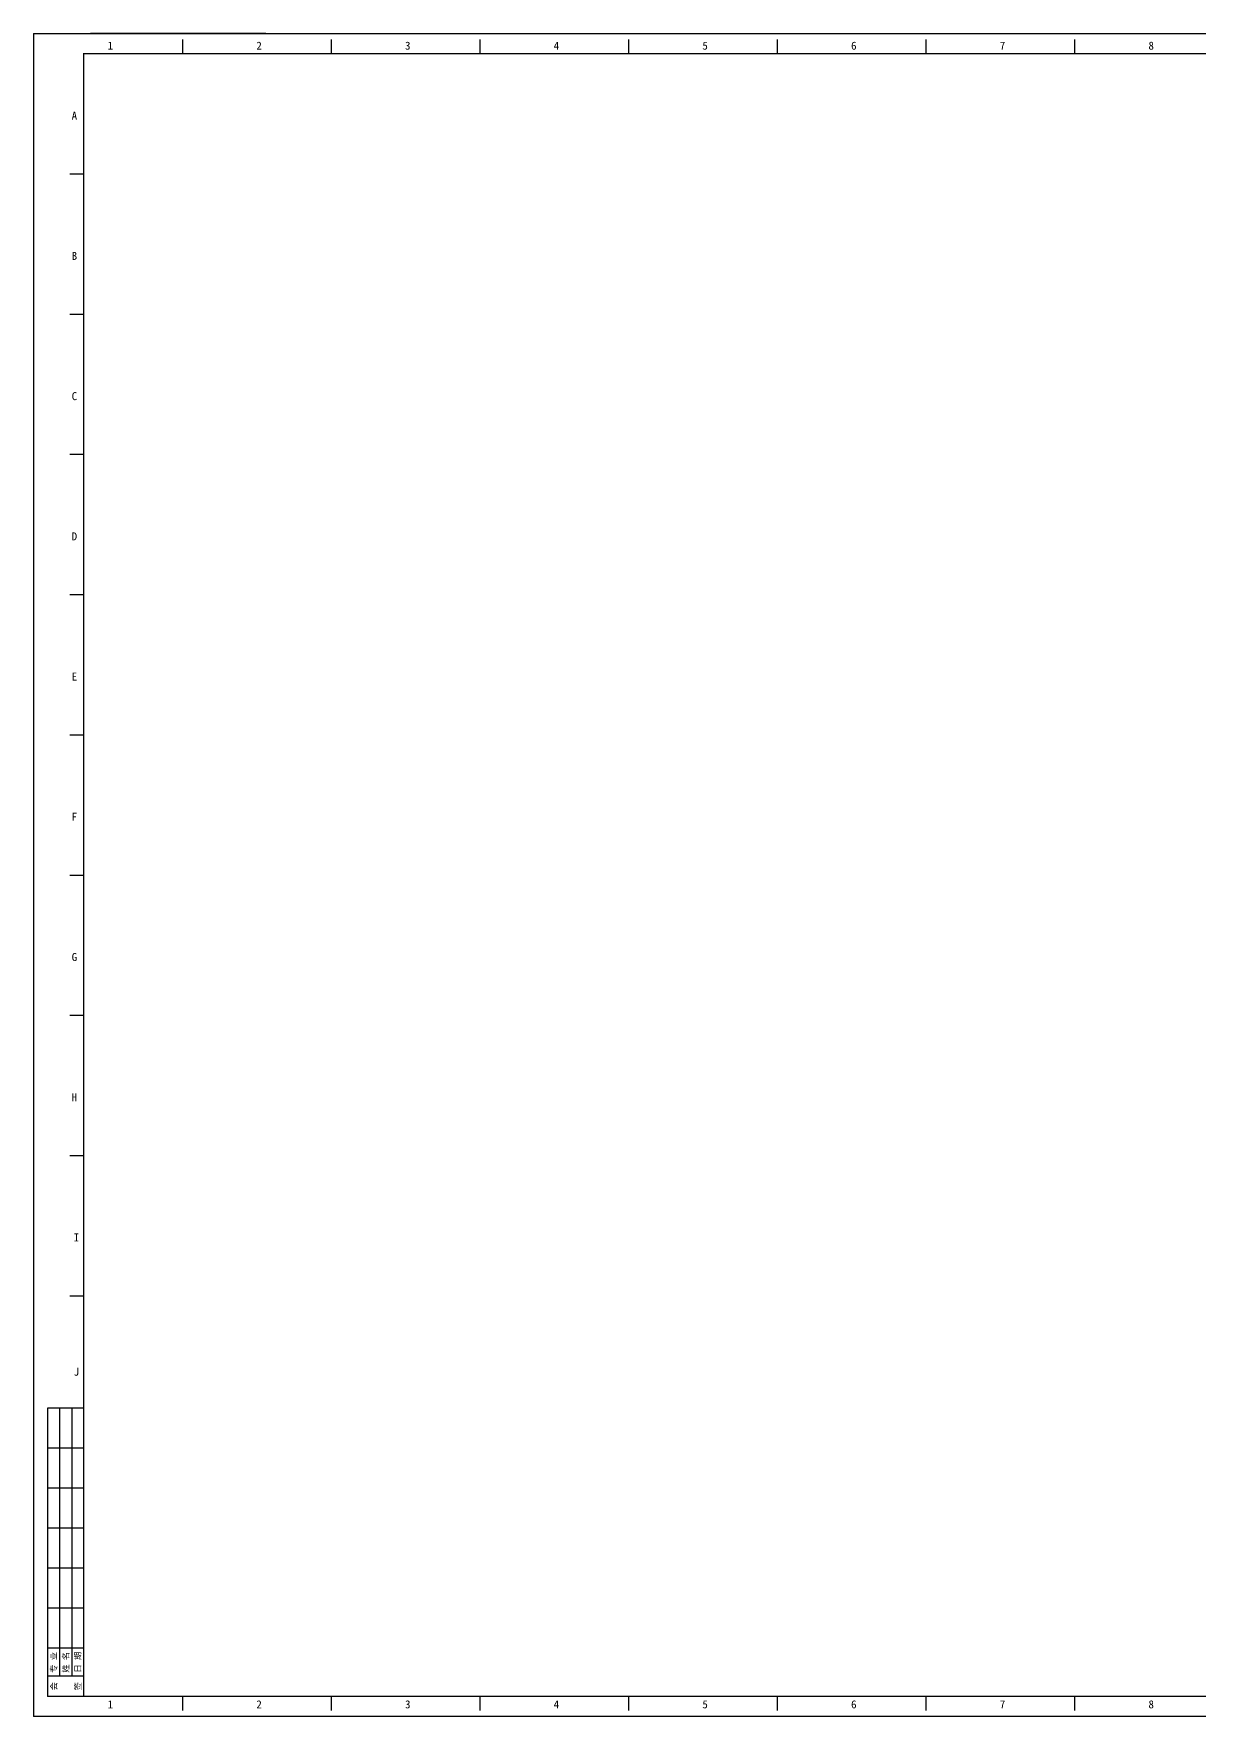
# Model space of a CAD drawing. Extents: x 0 to 1189, y 0 to 841.
# Drawn here: x 0 to 583, y 0 to 841 of the extents above; entities that cross this region are included whole.
import ezdxf
from ezdxf.enums import TextEntityAlignment as Align

# ---------------------------------------------------------------- set-up
doc = ezdxf.new("R2010")
doc.units = 0
doc.header["$MEASUREMENT"] = 0
doc.layers.get('0').update_dxf_attribs({"linetype": 'CONTINUOUS'})
doc.styles.add('HUALUC', font='SimSun.ttf')

msp = doc.modelspace()

# ---------------------------------------------------------------- linework, layer by layer
for p, q in [((0, 841), (1189, 841)), ((0, 841), (0, 0)), ((116, 841), (28.45, 841)), ((74.31, 838), (74.31, 831)), ((148.62, 838), (148.62, 831)), ((222.94, 838), (222.94, 831)), ((297.25, 838), (297.25, 831)), ((371.56, 838), (371.56, 831)), ((445.88, 838), (445.88, 831)), ((520.19, 838), (520.19, 831)), ((18, 770.92), (25, 770.92)), ((18, 700.83), (25, 700.83)), ((18, 630.75), (25, 630.75)), ((18, 560.67), (25, 560.67)), ((18, 490.58), (25, 490.58)), ((18, 420.5), (25, 420.5)), ((18, 350.42), (25, 350.42)), ((18, 280.33), (25, 280.33)), ((18, 210.25), (25, 210.25)), ((7, 154), (7, 10)), ((25, 154), (7, 154)), ((13, 154), (13, 20)), ((19, 154), (19, 20)), ((25, 134), (7, 134)), ((25, 114), (7, 114)), ((25, 94), (7, 94)), ((25, 74), (7, 74)), ((25, 54), (7, 54)), ((25, 34), (7, 34)), ((25, 20), (7, 20)), ((25, 10), (7, 10)), ((74.31, 10), (74.31, 3)), ((148.62, 10), (148.62, 3)), ((222.94, 10), (222.94, 3)), ((297.25, 10), (297.25, 3)), ((371.56, 10), (371.56, 3)), ((445.88, 10), (445.88, 3)), ((520.19, 10), (520.19, 3)), ((1189, 0), (0, 0))]:
    msp.add_line(p, q)
at = {"const_width": 0.8, "flags": 128}
msp.add_lwpolyline([(1179, 831), (25, 831), (25, 10), (1179, 10)], close=True, dxfattribs=at)

# ---------------------------------------------------------------- texts
at = {"style": 'HUALUC'}
for s, p in [('1', (37, 833)), ('2', (111.31, 833)), ('3', (185.62, 833)), ('4', (259.94, 833)), ('5', (334.25, 833)), ('6', (408.56, 833)), ('7', (482.88, 833)), ('8', (557.19, 833)), ('A', (19, 798)), ('B', (19, 727.92)), ('C', (19, 657.83)), ('D', (19, 587.75)), ('E', (19, 517.67)), ('F', (19, 447.58)), ('G', (19, 377.5)), ('H', (19, 307.42)), ('I', (20, 237.33)), ('J', (20, 170.25)), ('1', (37, 4)), ('2', (111.31, 4)), ('3', (185.62, 4)), ('4', (259.94, 4)), ('5', (334.25, 4)), ('6', (408.56, 4)), ('7', (482.88, 4)), ('8', (557.19, 4))]:
    msp.add_text(s, height=4, dxfattribs=at).set_placement(p)
for s, p in [('专 业', (10, 27)), ('姓 名', (16, 27)), ('日 期', (22, 27)), ('会', (10, 15)), ('签', (22, 15))]:
    msp.add_text(s, height=3, rotation=90, dxfattribs=at).set_placement(p, align=Align.MIDDLE)

doc.saveas('drawing.dxf')
